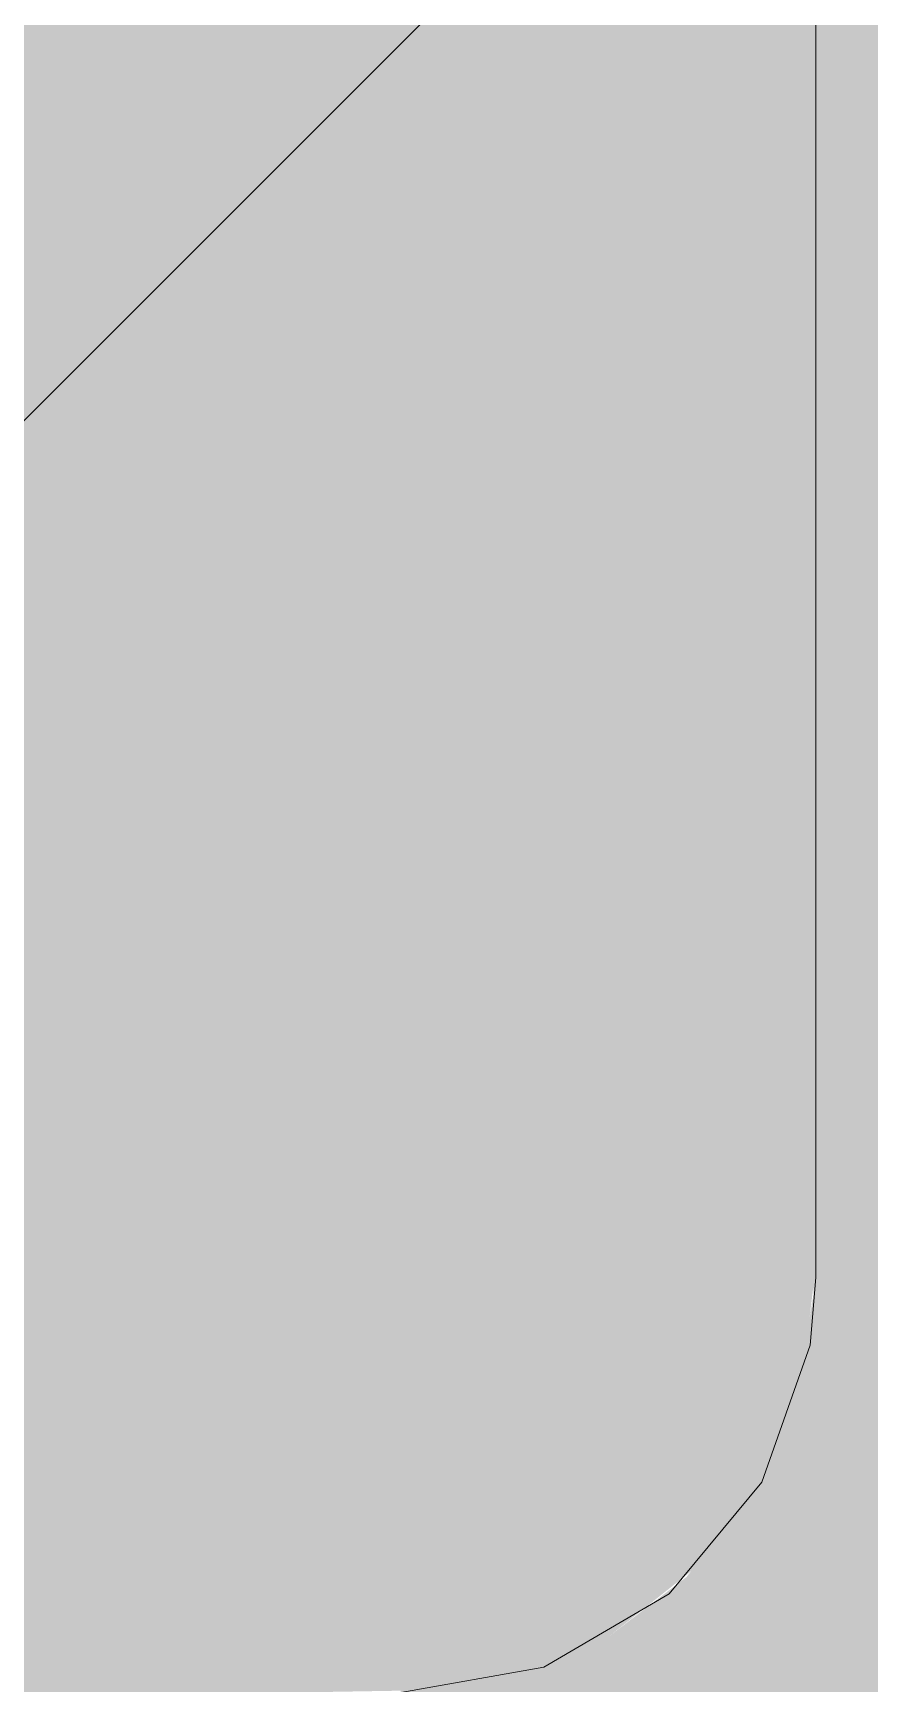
# Model space of a CAD drawing. Header units: metres. Extents: x 1.1 to 88.1, y -3.7 to 23.8.
# Drawn here: x 24.1099 to 24.1743, y 21.9006 to 22.0276 of the extents above; entities that cross this region are included whole.
import ezdxf

# ---------------------------------------------------------------- set-up
doc = ezdxf.new("R2010")
doc.units = ezdxf.units.M
doc.layers.add('A-FLOR', color=7, linetype='Continuous', lineweight=9, true_color=0x007f00)
doc.layers.add('P-PIPE', color=7, linetype='Continuous', lineweight=5)
doc.layers.add('P-SANR-FIXT', color=7, linetype='Continuous', lineweight=5)

# ---------------------------------------------------------------- blocks, each defined once
blk = doc.blocks.new('USO_ESG_Cuba lavatório retângular - Uso geral-4012784-TÉRREO')
at = {"layer": 'P-SANR-FIXT', "true_color": 0xf3f3f3, "transparency": 33554560}
for points in [[(0.1730500000000186, -0.0552116107345812), (0.1730500000000181, -0.05021161073458233), (-0.1731071461119817, -0.05038198160313327), (-0.1731071461119812, -0.0552116107345818), (0.1377511070702368, -0.05521161073458125)], [(0.204995370764967, -0.08215698149953181), (0.2039068586522625, -0.07388891114270085), (0.2007155026157774, -0.06618429611705488), (0.1952036980968656, -0.05923433675255078), (0.1890226853824928, -0.05449147888377092), (0.1813180703568479, -0.05130012284728467), (0.1730500000000181, -0.05038198160313699), (0.1730500000000186, -0.0552116107345812), (0.1866170412062212, -0.05891596172642086), (0.1963853755968558, -0.06868429611705866), (0.1999953707649671, -0.08215698149953182), (0.2048249998964135, -0.08215698149953181)], [(0.1836159462703164, -0.08215698149953185), (0.1822976344801663, -0.07788515856671166), (0.1806165109818617, -0.07459047051768765), (0.1826340714713527, -0.07946129241432194)], [(0.2049953707649665, -0.3551094092255254), (0.2048249998964135, -0.08215698149953181), (0.1999953707649671, -0.08215698149953182), (0.1999953707649666, -0.3572648151944851), (0.2049953707649665, -0.3572648151944851)]]:
    blk.add_hatch(color=7, dxfattribs=at).paths.add_polyline_path(points)
h = blk.add_hatch(color=7, dxfattribs=at)
h.paths.add_polyline_path([(0.1999953707649666, -0.3551094092255254), (0.1999953707649671, -0.08215698149953182), (0.1963853755968558, -0.06868429611705866), (0.1865226853824939, -0.05882160590269467), (0.1730500000000186, -0.0552116107345812), (-0.1731071461119812, -0.0552116107345818), (-0.1865798314944549, -0.05882160590269533), (-0.1964425217088173, -0.06868429611705502), (-0.2000525168769302, -0.08215698149953253), (-0.2000525168769313, -0.3572648151944859), (-0.1964425217088178, -0.370737500576959), (-0.1865798314944555, -0.3806001907913273), (-0.1731071461119806, -0.3842101859594408), (0.1730500000000175, -0.3842101859594402), (0.1866170412062201, -0.3805058349676005), (0.1963853755968547, -0.370737500576967), (0.1999953707649666, -0.3572648151944851)])
h.paths.add_polyline_path([(0.1869294648993266, -0.2279502030173081), (0.1869294648993245, -0.357624999999909), (-0.1858498807490137, -0.3576249999999097), (-0.1858498807490153, -0.1449999999999861), (0.1869294648993272, -0.1449999999999855), (0.1869294648993266, -0.1643705999131994)])
at = {"layer": 'P-SANR-FIXT'}
blk.add_line((0.1730500000000181, -0.05021161073458233), (-0.1731071461119817, -0.05021161073458294), dxfattribs=at)
at = {"layer": 'P-SANR-FIXT', "flags": 128}
blk.add_lwpolyline([(0.204995370764967, -0.08215698149953181), (0.203037955445807, -0.07114656636242017), (0.1974055861677889, -0.06148545190604306), (0.1887884966420261, -0.05435758516148745), (0.1782426910807351, -0.05063646956443668), (0.1730500000000181, -0.05021161073458233)], dxfattribs=at)

msp = doc.modelspace()

# ---------------------------------------------------------------- hatches: boundary and pattern name
at = {"layer": 'A-FLOR', "true_color": 0x464646}
h = msp.add_hatch(color=49, dxfattribs=at)
h.paths.add_polyline_path([(23.22041501078696, 20.29667906902637), (23.57328216441842, 20.29667906902636), (23.57328216441842, 20.39088738196059), (23.57023216441841, 20.39088738196059), (23.57023216441841, 20.45663738196058), (23.56583216441841, 20.45663738196058), (23.56583216441841, 20.45897800980493), (23.45706290398889, 20.45913852848569), (23.44855135053074, 20.46044901841615), (23.44053610603226, 20.46385592791279), (23.43323766161069, 20.46961472152336), (23.42793803077867, 20.47655826914531), (23.4243932565039, 20.48553842752702), (23.42328216441841, 20.49519727023446), (23.42344268309917, 20.54652996001597), (23.42659762200488, 20.56046350021233), (23.43520376012082, 20.57206245839999), (23.43728252909285, 20.57333176734701), (23.43753121713489, 20.87811529948971), (23.44075607310084, 20.91182262088231), (23.44827368586814, 20.93779823324555), (23.45686183710167, 20.95873790348771), (23.46886900981668, 20.97937579100509), (23.48433437689247, 20.99922992605604), (23.50235424157743, 21.01672909780348), (23.50877251190078, 21.02204108243961), (23.51739610166278, 21.02894586301674), (23.53442176213702, 21.04030205564185), (23.53786555487959, 21.04219903847031), (23.54846802115877, 21.04758230987291), (23.55820125653501, 21.05177179959059), (23.57682888245678, 21.05806904178344), (23.58049919747965, 21.05898681453291), (23.59086029669289, 21.06124830020755), (23.60122156200238, 21.06289724433944), (23.61608888502752, 21.06395427801585), (23.62328216441841, 21.06432994210063), (23.6380633904436, 21.06361560827633), (23.64731573816199, 21.06263671568489), (23.66830034123804, 21.05845868832501), (23.6717120877679, 21.05747774416768), (23.68456608630003, 21.05323860090378), (23.69374503731587, 21.04950946993254), (23.71147440966192, 21.04072272117441), (23.71384111187592, 21.03925168231774), (23.72535937633611, 21.03169965165587), (23.7332301255754, 21.02574156243332), (23.74306234761485, 21.01768031025999), (23.74787444515807, 21.01361232458005), (23.76337391201875, 20.99758975486704), (23.77846896800569, 20.97819292525356), (23.79045709903206, 20.95734486885025), (23.79946668331127, 20.93457532481445), (23.80583528102465, 20.91156834559303), (23.80785262808087, 20.8920492629944), (23.80928179974398, 20.87511550708658), (23.80928179974398, 20.6236782693461), (23.81011385148405, 20.6236782693461), (23.81011385148405, 20.6256782693461), (23.81592200621754, 20.6256782693461), (23.81711385148405, 20.63019273675019), (23.82711385148405, 20.63067826934609), (23.82711385148405, 20.62550416039178), (23.85011385148405, 20.6252686012183), (23.85231385148405, 20.62329842938581), (23.85943510732427, 20.62353293068145), (23.86211795200749, 20.6236888445684), (23.865466147026, 20.62623953870917), (23.87308340584979, 20.62939471062208), (23.88176041739429, 20.63041947782867), (23.89047930269385, 20.6290074186318), (23.89733016894087, 20.62612862366265), (23.90070589944954, 20.6236782693461), (23.91073856996774, 20.6236782693461), (23.91251385148405, 20.62526835159797), (23.93064136032365, 20.62567826934609), (23.93150360868764, 20.62639182961077), (23.93551385148405, 20.62874097545249), (23.93551385148405, 20.63067826934609), (23.95357465352102, 20.62971995027824), (23.96092778511929, 20.62567826934621), (23.96141501078704, 20.62509988241846), (23.96141501078704, 20.62567826934621), (23.96665434799516, 20.62567826934621), (23.9679940775159, 20.63007826934697), (23.9779940775159, 20.63007826934697), (23.97892771471901, 20.62567826934621), (24.00927835347187, 20.62567826934621), (24.00927835347187, 20.63067826934609), (24.01927835347187, 20.63019273675019), (24.02057835347187, 20.62561989163788), (24.02649277847679, 20.62590034593233), (24.03066281845571, 20.63200278379976), (24.03799354109038, 20.63933350643443), (24.04872082383116, 20.6458322954504), (24.0560445376012, 20.64856459796438), (24.05124440728822, 20.64697456066055), (24.04841501078708, 20.64579514530367), (24.04841501078708, 20.66967826934609), (24.05041501078703, 20.66967826934609), (24.05041501078703, 21.89985555029133), (23.8618562270944, 21.90002592115989), (23.85418900515183, 21.90123121463533), (23.84717763693744, 21.90413541844052), (23.84011955268485, 21.90978813405702), (23.83548481970415, 21.91582823567381), (23.83229346366767, 21.92353285069945), (23.83120495155496, 21.93180092105628), (23.83137596173854, 22.27925701847347), (23.83269059756904, 22.28718490357587), (23.83548481970416, 22.29393075255075), (23.84113753532065, 22.30098883680334), (23.84717763693744, 22.30562356978404), (23.85488225196308, 22.30881492582053), (23.86530572828888, 22.30990343793323), (24.13955836737781, 22.30973226185991), (24.14749829071404, 22.30841228358642), (24.15423084139735, 22.30562356978404), (24.16128892564993, 22.29997085416755), (24.16592365863063, 22.29393075255075), (24.16911501466712, 22.28622613752511), (24.17020352677982, 22.27795806716828), (24.17020352677982, 22.12390092105628), (24.20345615504002, 22.12402838612153), (24.20372918144482, 22.13609564505524), (24.20384890077475, 22.13650808395818), (24.2038704022106, 22.13694842034771), (24.2062836477492, 22.1380811279318), (24.22041513751441, 22.13893757361373), (24.22041513751441, 22.12402997642081), (24.23541454417613, 22.12370586590997), (24.23657911532561, 22.12330419652077), (24.24047728587592, 22.12402997642081), (24.25403816327408, 22.12353155558912), (24.25481087471216, 22.12345022233733), (24.25615554915868, 22.12370632984831), (24.25815495540559, 22.12389047891275), (24.25979014966355, 22.12395419652077), (24.26472738983681, 22.12330419652077), (24.27050536819261, 22.12068459595903), (24.27495766256673, 22.11690288484493), (24.27587248514541, 22.11583003135013), (24.27741715155283, 22.11369761639402), (24.27800839286131, 22.1125410188971), (24.2798721690605, 22.1076092998472), (24.28043876427608, 22.10215437093339), (24.27935976591029, 22.09618143708718), (24.27921454417613, 22.09541797868168), (24.27785798176908, 22.09255580944573), (24.27717146926102, 22.09144215705126), (24.27381531959078, 22.0873151719193), (24.26899850778632, 22.08392491130203), (24.26361482334283, 22.08200928416319), (24.26267824768956, 22.08175315905496), (24.25970165747672, 22.08149410610344), (24.25921454417613, 22.08142997642081), (24.2592119132654, 22.08143032278678), (24.25403816327407, 22.0819283972525), (24.25306378658104, 22.08173766457825), (24.23989602765035, 22.08153819783683), (24.23604247276105, 22.08215575632085), (24.23541454417613, 22.08175408693166), (24.22041513751441, 22.08142997642081), (24.22041513751441, 22.07027999201818), (24.21017463841434, 22.07132120205455), (24.2055269452398, 22.07167896196476), (24.20387601480061, 22.07280926906117), (24.20369827695426, 22.07358947569468), (24.20345615504002, 22.07377348270271), (24.20345615504002, 22.08164575730209), (24.19760842495458, 22.08195827091852), (24.19731249937337, 22.08211648419071), (24.19545621122984, 22.08159010709161), (24.1926212818296, 22.08113286850403), (24.18778551214591, 22.07628400612839), (24.18421988886221, 22.07275497530944), (24.18350177675602, 22.07045680029394), (24.17334643312469, 22.06004430456138), (24.17236012911806, 22.06087583348527), (24.17020352677982, 22.05871923162515), (24.17003251659625, 21.93050196975111), (24.16871788076575, 21.92257408464869), (24.16592365863063, 21.91582823567381), (24.16027094301414, 21.90877015142122), (24.15423084139735, 21.90413541844052), (24.1465262263717, 21.90094406240404), (24.13825815601487, 21.89985555029133), (24.09041501078704, 21.89985555029133), (24.09041501078703, 20.66967826934609), (24.092415010787, 20.66967826934609), (24.092415010787, 20.64579514530365), (24.08725648824806, 20.64787547086132), (24.08627013788897, 20.64787547086132), (24.09305856867303, 20.6454773756298), (24.10327426290877, 20.63889572400934), (24.11119451879929, 20.63090196300032), (24.1143511147358, 20.6258782693461), (24.13048216441835, 20.6258782693461), (24.13048216441835, 20.63047826934609), (24.14058216441835, 20.63047826934609), (24.14178216441835, 20.6258782693461), (24.14708216441835, 20.6258782693461), (24.14708216441835, 20.62367826934609), (24.15375396985734, 20.62353330916294), (24.16223177084117, 20.62269831864666), (24.17285935453449, 20.61922936460381), (24.18176878574819, 20.61413735489473), (24.1885934829365, 20.60843746295148), (24.19468711464578, 20.60101235123009), (24.19541501078722, 20.59965055333201), (24.19541501078722, 20.64667906902638), (24.39541501078722, 20.64667906902639), (24.39541501078722, 20.29667906902637), (24.69541501078724, 20.29667906902637), (24.69541501078724, 21.61098930531848), (24.69341501078724, 21.6111811761156), (24.6931627312248, 21.61694561602908), (24.68841501078725, 21.61835504012712), (24.68841501078725, 21.62817777713522), (24.6918405686423, 21.62845611833339), (24.69341501078724, 21.62863023499265), (24.69341501078724, 21.65117317851476), (24.69541501078724, 21.65337273864672), (24.69541501078724, 21.65730902618052), (24.69505741280716, 21.6571437960531), (24.69144516230626, 21.66055309251437), (24.68985046545177, 21.65923905456146), (24.68614186144736, 21.66294691706751), (24.68182851008212, 21.66075532432056), (24.6748988636265, 21.66768358526253), (24.67763699342368, 21.6714500846277), (24.64604890695409, 21.70303185537466), (24.6476045418727, 21.70458364460931), (24.59610476852568, 21.75607312109061), (24.37041501078723, 21.75607312109061), (24.37041501078724, 21.95280761499553), (24.36416201309147, 21.9533502755258), (24.35734226427012, 21.95686030816947), (24.35637098470693, 21.95801272958911), (24.35428349078681, 21.9566177326596), (24.34648434356181, 21.95357568430893), (24.33886911987266, 21.95257312109057), (24.32977106168646, 21.95400143026348), (24.32285227902158, 21.956873230609), (24.31624170287469, 21.9619457040926), (24.31105324232492, 21.96882194110998), (24.30795949343141, 21.97629091164729), (24.30686911987266, 21.98457312109057), (24.30835161987391, 21.99380200750951), (24.31157410072741, 22.00111760053987), (24.31624170287469, 22.00720053808854), (24.32286911987266, 22.01228593401167), (24.33117503266941, 22.01556017529361), (24.33886516733073, 22.01657260072855), (24.33886911987266, 22.01657312109057), (24.347960910453, 22.01514740804501), (24.35486911987266, 22.01228593401168), (24.35654678940232, 22.01134210454056), (24.35734339174356, 22.01228727175685), (24.36472873631951, 22.01608758849467), (24.37041501078724, 22.01657312109058), (24.37041501078724, 22.21307312109059), (24.82541501078724, 22.21307312109059), (24.82541501078723, 21.75607312109061), (24.66682251735863, 21.75607312109061), (24.68314922402539, 21.73993544937173), (24.68451551585063, 21.74149077325666), (24.71663906840861, 21.70974146045843), (24.71995638686571, 21.71256106999067), (24.72701263339994, 21.70550623428251), (24.7246715483772, 21.70134276952804), (24.72832963279699, 21.69762672724898), (24.72689829848726, 21.69600581686458), (24.73107799777479, 21.69169575914453), (24.7371820699167, 21.68402323293832), (24.74159426391099, 21.6756827334733), (24.74456315644447, 21.66501943182857), (24.74541501078724, 21.65625765729618), (24.74557048639362, 21.65320174967408), (24.74741501078725, 21.65081969581364), (24.74741501078725, 21.6285162885574), (24.75241501078725, 21.62817777713522), (24.75241501078725, 21.61817977653542), (24.74741501078725, 21.61661428843956), (24.74741501078725, 21.61118117611556), (24.74541501078724, 21.61091123009936), (24.74541501078724, 20.29667906902637), (26.5204150107873, 20.29667906902636), (26.52041501078731, 23.59667906902632), (22.87041501078699, 23.59667906902636), (22.87041501078699, 20.47167906902637), (23.22041501078696, 20.47167906902637)])
h.paths.add_polyline_path([(23.67328216441842, 20.29667906902636), (24.15160170555803, 20.29667906902636), (24.15128216441835, 20.31087906902636), (24.14628216441835, 20.31087906902636), (24.14676769701425, 20.32087906902636), (24.15134054212656, 20.32217906902636), (24.15128216441835, 20.32787906902636), (24.15328216441835, 20.32787906902636), (24.15328216441835, 20.52747826934609), (24.15128216441835, 20.52757678476744), (24.15104330500299, 20.53324037279408), (24.14628216441835, 20.53447826934609), (24.14628216441835, 20.54447826934609), (24.15128216441835, 20.54447826934609), (24.15141394225737, 20.56762322496901), (24.15328216441835, 20.5696782693461), (24.15301316357728, 20.57326145799866), (24.15209644273393, 20.57367826934609), (24.14708216441835, 20.5736782693461), (24.14708216441835, 20.57147826934609), (24.14178216441835, 20.57147826934609), (24.14058216441835, 20.56687826934609), (24.13048216441835, 20.56687826934609), (24.13048216441835, 20.57147826934609), (24.11433724309728, 20.57145619275985), (24.11063246545029, 20.56581901722435), (24.10263870444125, 20.55789876133383), (24.09184203022444, 20.55143075728377), (24.08437811466393, 20.54867826934609), (24.08958561428587, 20.55038197803164), (24.092415010787, 20.55156139338852), (24.092415010787, 20.52767826934609), (24.04841501078707, 20.52767826934609), (24.04841501078708, 20.5515613933885), (24.05357353332601, 20.54948106783086), (24.05455988368511, 20.54948106783086), (24.04777145290105, 20.55187916306238), (24.03731873891448, 20.55869783443366), (24.0297597736987, 20.56625679964944), (24.02627835347187, 20.57167826934609), (24.02046991412151, 20.57167826934598), (24.01927835347187, 20.56716380194199), (24.00927835347187, 20.56667826934609), (24.00927835347187, 20.57185237830041), (23.99246493449709, 20.5718008804651), (23.97892771471901, 20.57167826934598), (23.9779940775159, 20.56727826934521), (23.9679940775159, 20.56727826934521), (23.96665434799516, 20.57167826934598), (23.96141501078704, 20.57167826934598), (23.96128479471405, 20.57210207641602), (23.96054841246748, 20.57122791502954), (23.95321727579167, 20.56745994053615), (23.93551385148405, 20.56667826934609), (23.93551385148405, 20.5686155632397), (23.93043296245651, 20.57190441525779), (23.91251385148405, 20.57208793747388), (23.91031385148405, 20.5736782693461), (23.90030956963621, 20.57351408959108), (23.89709552984093, 20.57108965107644), (23.88954429711831, 20.5679618280701), (23.88086728557381, 20.56693706086351), (23.87214840027425, 20.56834912006038), (23.86530271589529, 20.57122393884233), (23.86210252430514, 20.57367953221615), (23.85882785584232, 20.57379429576023), (23.85231321357129, 20.57405810930639), (23.85011385148406, 20.57208793747388), (23.82711385148405, 20.57167826934609), (23.82711385148405, 20.56667826934609), (23.81711385148405, 20.56716380194199), (23.81581385148406, 20.5717366470543), (23.81170234596222, 20.57167826934609), (23.82027218506729, 20.55978897905997), (23.82328216441842, 20.54578303963654), (23.82351228074311, 20.51799967209199), (23.82735913248034, 20.51231568278882), (23.82968000993831, 20.5056067926614), (23.83028216441802, 20.50057391863821), (23.83028216441802, 20.46367906902623), (23.83257592965037, 20.46367906902623), (23.83257592965037, 20.45167906902622), (23.84328216441839, 20.45167906902622), (23.84328216441839, 20.44667906902622), (23.80328216441839, 20.44667906902622), (23.80328216441839, 20.45167906902622), (23.81398839918631, 20.45167906902622), (23.81398839918631, 20.46367906902623), (23.81628216441802, 20.46367906902623), (23.81628216441802, 20.47346640045317), (23.81264545269998, 20.4689335069972), (23.80491191000714, 20.46330664949261), (23.79672174669633, 20.46008910189041), (23.78828216441842, 20.45897800980493), (23.68073216441842, 20.45897800980493), (23.68073216441842, 20.45663738196058), (23.67633216441842, 20.45663738196058), (23.67633216441842, 20.39088738196059), (23.67328216441841, 20.39088738196059), (23.67328216441841, 20.30565805336258)])
h.paths.add_polyline_path([(24.07169045705385, 20.54682197762666), (24.07626537727672, 20.54711066836976), (24.07428033313461, 20.54711378657865), (24.07169180125203, 20.54682212908142)])
h.paths.add_polyline_path([(23.81011385148405, 20.5727636857185), (23.81011385148405, 20.5736782693461), (23.80928179974398, 20.5736782693461), (23.80928179974398, 20.57323168070213)])
h.paths.add_polyline_path([(24.0818124332349, 20.64939408825161), (24.08041501078703, 20.64964276399072), (24.0742742680618, 20.65053486134062), (24.07423028584747, 20.6502483910885), (24.08154105748485, 20.64942466495518)])
h.paths.add_polyline_path([(24.73661501078722, 21.8323731210906), (24.74147509037826, 21.83333985102771), (24.74559526690829, 21.83609286496954), (24.74848959995297, 21.8409235006063), (24.74931501078723, 21.84507312109061), (24.74908261120822, 22.12544147267214), (24.74834828085013, 22.12913320068166), (24.7455952669083, 22.13325337721169), (24.74147509037827, 22.13600639115352), (24.73661501078723, 22.13697312109062), (24.53206960967357, 22.13697312109063), (24.52720953008253, 22.13600639115352), (24.5230893535525, 22.13325337721169), (24.52019502050783, 22.1284227415749), (24.5193696096736, 22.12427312109063), (24.5193696096736, 22.01136831085584), (24.5216187291096, 22.01157312109058), (24.52187082815825, 22.0165691220157), (24.53189525940981, 22.015888452004), (24.53322241894653, 22.0115144259441), (24.5387871602683, 22.01157312109058), (24.53904794720243, 22.00925050465493), (24.55044969225264, 22.00933161296618), (24.55624339277167, 22.01836725604338), (24.56468300434815, 22.0267141775423), (24.57478900749225, 22.03301587829161), (24.58704461089291, 22.0370483211766), (24.59791501078722, 22.03827312109058), (24.61097885850024, 22.03653677880986), (24.62178812107348, 22.03259476174977), (24.63170914574002, 22.02624473910612), (24.64005606723894, 22.01780512752964), (24.64635776798825, 22.00769912438554), (24.65033188706781, 21.99596115907509), (24.65161501078721, 21.98457312109058), (24.64987866850651, 21.97150927337756), (24.64593665144641, 21.96070001080431), (24.63958662880276, 21.95077898613777), (24.63114701722629, 21.94243206463885), (24.62104101408218, 21.93613036388954), (24.60878541068152, 21.93209792100456), (24.59791501078722, 21.93087312109058), (24.58485116307419, 21.93260946337129), (24.57404190050095, 21.93655148043138), (24.56412087583442, 21.94290150307503), (24.55577395433549, 21.95134111465151), (24.55044969223913, 21.95981462923648), (24.53889086421565, 21.95989432501306), (24.5387871602683, 21.95757312109058), (24.5330268707902, 21.95757312109058), (24.53184303974841, 21.95305865368648), (24.52178801020461, 21.95257312109058), (24.52156174734749, 21.95775480934454), (24.5193696096736, 21.95757312109058), (24.5193696096736, 21.90349654703834), (24.59050725888433, 21.8323731210906), (24.6918405686423, 21.8323731210906)])
h = msp.add_hatch(color=49, dxfattribs=at)
h.paths.add_polyline_path([(23.86530572828888, 21.89985555029133), (24.05041501078703, 21.90002592115989), (24.05039976101828, 21.96058582848902), (24.04911501078703, 21.9607230474363), (24.04911501078703, 21.97572004833598), (24.05041501078703, 21.97771964845594), (24.05047126435938, 21.97880227466483), (24.051255165025, 21.98410237572477), (24.05207791032474, 21.98868714928532), (24.05416738989602, 21.99526883517365), (24.05845480169875, 22.00224186087117), (24.06298636648616, 22.00806780388802), (24.06348110819061, 22.01040083912661), (24.07408665058317, 22.02100637916792), (24.07500598119773, 22.02009024337269), (24.14071667344941, 22.08580092105629), (24.01541513876611, 22.08580092105629), (24.01515137782654, 22.08229199236749), (24.01440299525409, 22.08057434786089), (24.01318927467979, 22.07910492900477), (24.01159459140123, 22.0783458971168), (24.00929523289793, 22.07864986073318), (24.00819117618042, 22.07950850948318), (24.00717472637818, 22.08097082295684), (24.00455832156159, 22.08117734695053), (24.00455832156159, 22.08236520561638), (23.99694099277638, 22.08266297477772), (23.99468564734567, 22.07992307301247), (23.98737333627193, 22.07447691766654), (23.97943489987681, 22.07118870964764), (23.97041513751442, 22.07000123540499), (23.96067513294504, 22.07148704373796), (23.95299029468877, 22.07467020796836), (23.94577268846816, 22.08020847201004), (23.94023442442649, 22.08742607823064), (23.93669571551516, 22.09626571627282), (23.93556545186312, 22.10485092105628), (23.93675292610577, 22.11387068341867), (23.94064215646632, 22.12280713062157), (23.9463969687738, 22.12997239722911), (23.95358437176114, 22.13527770892468), (23.96139537515202, 22.13851313246493), (23.97041513751441, 22.13970060670758), (23.98035845486791, 22.13813058346201), (23.98783998034006, 22.13503163414421), (23.9957226923546, 22.12862658735626), (23.99694099277638, 22.12703886733485), (24.00455832156159, 22.12756224396353), (24.00455832156159, 22.12873101915573), (24.00717472637818, 22.12873101915573), (24.0088601800553, 22.13072027516138), (24.00984957731166, 22.1313100821252), (24.01159459140123, 22.13135594499577), (24.01361043927727, 22.13005869678849), (24.01484873470006, 22.12852278271741), (24.01541513876611, 22.12538326135368), (24.01541513876611, 22.12390092105628), (24.17020352677982, 22.12390092105628), (24.17003315591127, 22.27925216239379), (24.16873906068576, 22.28713377072575), (24.16592365863063, 22.29393075255075), (24.16041185411172, 22.30088071191526), (24.15423084139735, 22.30562356978404), (24.1465262263717, 22.30881492582052), (24.13744705034885, 22.30990343793323), (23.86185622709441, 22.30973306706468), (23.85418900515397, 22.30852777359012), (23.84717763693744, 22.30562356978404), (23.84022767757293, 22.30011176526513), (23.83548481970416, 22.29393075255075), (23.83229346366767, 22.28622613752511), (23.83120495155496, 22.27714696150226), (23.83137532242352, 21.93050682583077), (23.83266941764903, 21.92262521749882), (23.83548481970415, 21.91582823567381), (23.84099662422307, 21.9088782763093), (23.84717763693744, 21.90413541844052), (23.85488225196308, 21.90094406240404), (23.86328815616363, 21.89985555029133)])
h.paths.add_polyline_path([(24.12959790197703, 21.89985555029133), (24.13955225124038, 21.90002592115989), (24.14743385957233, 21.9013200163854), (24.15423084139735, 21.90413541844052), (24.16118080076185, 21.90964722295944), (24.16592365863063, 21.91582823567381), (24.16911501466711, 21.92353285069945), (24.17020352677982, 21.9326120267223), (24.17003315591127, 22.05854886079437), (24.10329307703039, 21.99167366902362), (24.10421240764495, 21.99089266091455), (24.09315259209099, 21.98019073176527), (24.09108606367693, 21.97960461350047), (24.09022590368263, 21.97854821098133), (24.09041501078704, 21.9784159815852), (24.09069144407628, 21.97729445150338), (24.09171501078703, 21.97557446613046), (24.09171501078703, 21.96072304743628), (24.09041501078704, 21.96051009002351), (24.09041501078704, 21.89985555029133), (24.11962414070531, 21.89985555029133)])
h.paths.add_polyline_path([(23.85558381133807, 21.92423441007444), (23.85356625084858, 21.92861927972173), (23.85390268783976, 21.92829300122407)])
h.paths.add_polyline_path([(23.85558381133807, 22.28552457815012), (23.86045463323471, 22.28769210660173), (23.8596424024877, 22.28720570164842), (23.85887849938709, 22.28688928262382)])
h = msp.add_hatch(color=49, dxfattribs=at)
h.paths.add_polyline_path([(24.13825815601487, 21.92123497478598), (24.14252997894769, 21.92255328657613), (24.14252997894769, 21.92286970560075), (24.14095384510008, 21.92221684958495)])
h.paths.add_polyline_path([(23.85558381133807, 21.92423441007444), (23.85356625084858, 21.92861927972173), (23.85390268783976, 21.92752909812346)])
h.paths.add_polyline_path([(24.14882410228516, 22.2779580671683), (24.14750579049502, 22.2822298901011), (24.14582466699671, 22.28552457815012), (24.14793125271866, 22.28040934184578)])
h.paths.add_polyline_path([(23.85558381133807, 22.28552457815012), (23.85996868098536, 22.28754213863962), (23.85887849938709, 22.28720570164842)])
at = {"layer": 'P-PIPE', "true_color": 0x713800}
for points in [[(24.08893692491536, 22.00573691588967), (24.15807540847229, 22.07487538411858), (24.14728277338719, 22.08580092105629), (24.14071667344941, 22.08580092105629), (24.07499227203517, 22.01996410033449), (24.08228857684989, 22.01243102459446), (24.08783433915326, 22.00684316550042)], [(24.10322311113057, 21.99173883082548), (24.17020352677982, 22.05885530449386), (24.17003315591127, 22.06308530815075), (24.15806224405564, 22.07486221970485), (24.08893692491536, 22.00573691588967), (24.10278246406732, 21.99214922155443)]]:
    msp.add_hatch(color=36, dxfattribs=at).paths.add_polyline_path(points)

# ---------------------------------------------------------------- linework, layer by layer
at = {"layer": 'P-PIPE', "color": 8, "true_color": 0x797979}
msp.add_line((24.10322311113057, 21.99173883082548), (24.16873906068575, 22.05725476585576), dxfattribs=at)

# ---------------------------------------------------------------- block references
at = {"layer": 'P-SANR-FIXT', "rotation": 270.0000000000001}
msp.add_blockref('USO_ESG_Cuba lavatório retângular - Uso geral-4012784-TÉRREO', (24.2204151375144, 22.1048509210563), dxfattribs=at)

doc.saveas('drawing.dxf')
